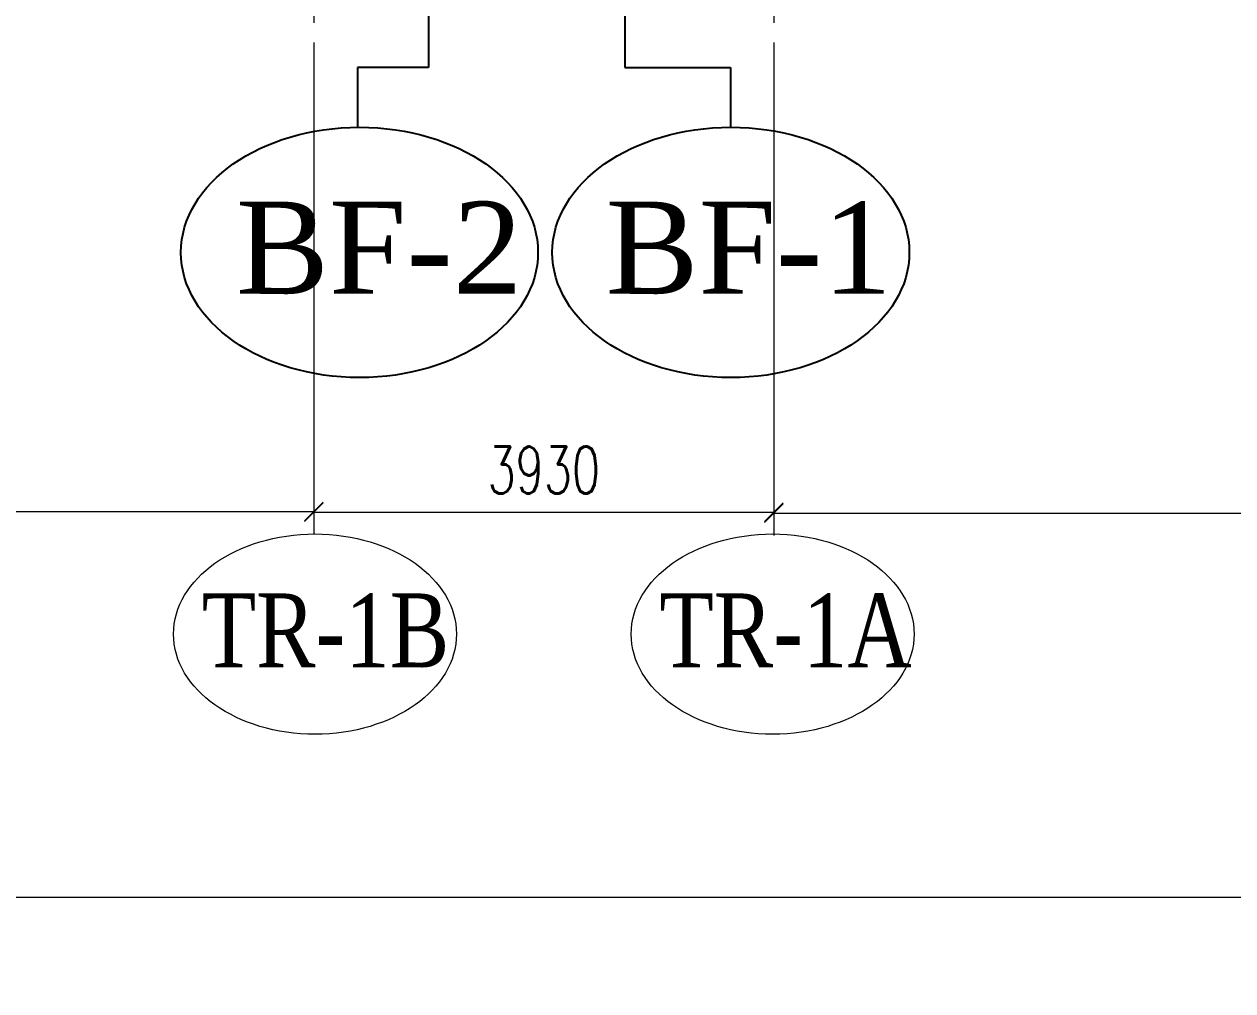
# Model space of a CAD drawing. Header units: millimetres. Extents: x -243837 to -5443, y 40 to 285140.
# Drawn here: x -136709 to -126380, y 67830 to 76088 of the extents above; entities that cross this region are included whole.
import ezdxf

# ---------------------------------------------------------------- set-up
doc = ezdxf.new("R2010")
doc.units = ezdxf.units.MM
doc.linetypes.add('CENTER', pattern=[50.8, 31.75, -6.35, 6.35, -6.35])
doc.linetypes.add('CENTER2', pattern=[1.125, 0.75, -0.125, 0.125, -0.125])
for name, color, linetype, lineweight in [('DIM', 1, 'Continuous', 9), ('R-CENTER', 1, 'CENTER2', 5), ('R-OBJECT', 2, 'Continuous', 20), ('TEXT', 255, 'Continuous', 18)]:
    doc.layers.add(name, color=color, linetype=linetype, lineweight=lineweight)
doc.styles.add('KA', font='romans.shx', dxfattribs={"width": 0.7})
doc.styles.add('TIMES', font='times.ttf')
doc.dimstyles.new('rakesh', dxfattribs={"dimscale": 160, "dimtxt": 2.5, "dimasz": 1, "dimexe": 0.8, "dimexo": 0.8, "dimgap": 1, "dimtad": 1, "dimdec": 0, "dimzin": 0, "dimdsep": 46, "dimtxsty": 'KA', "dimblk": 'OBLIQUE', "dimcen": 1.5, "dimclrd": 1, "dimclre": 1, "dimclrt": 2, "dimadec": 0, "dimazin": 0, "dimtfac": 1, "dimtdec": 0, "dimtmove": 0, "dimatfit": 2, "dimfxl": 0, "dimtolj": 1, "dimtzin": 0, "dimlwd": -1, "dimlwe": -1, "dimarcsym": 1})
doc.dimstyles.new('rakesh$0', dxfattribs={"dimscale": 160, "dimtxt": 2.5, "dimasz": 1, "dimexe": 0.8, "dimexo": 0.8, "dimgap": 1, "dimtad": 1, "dimdec": 0, "dimzin": 0, "dimdsep": 46, "dimtxsty": 'KA', "dimblk": 'OBLIQUE', "dimcen": 1.5, "dimclrd": 1, "dimclre": 1, "dimclrt": 2, "dimadec": 0, "dimazin": 0, "dimtfac": 1, "dimtdec": 0, "dimtmove": 0, "dimatfit": 2, "dimfxl": 1, "dimtolj": 1, "dimtzin": 0, "dimlwd": -1, "dimlwe": -1, "dimarcsym": 1})

# ---------------------------------------------------------------- blocks, each defined once
blk = doc.blocks.new('_Oblique')
at = {"color": 0, "linetype": 'ByBlock', "lineweight": -2}
blk.add_line((-0.5, -0.5), (0.5, 0.5), dxfattribs=at)
blk = doc.blocks.new('*D188')
at = {"layer": 'DEFPOINTS', "color": 0, "ltscale": 10, "transparency": 16777216}
for p in [(-106760, 78766, 169), (-190510, 78267, 182), (-106760, 68629)]:
    blk.add_point(p, dxfattribs=at)
at = {"layer": 'DIM', "color": 1, "ltscale": 10, "transparency": 16777216}
for p, q in [((-106760, 78638), (-106760, 68437)), ((-190510, 78139), (-190510, 68437)), ((-190510, 68629), (-106760, 68629))]:
    blk.add_line(p, q, dxfattribs=at)
at = {"layer": 'DIM', "color": 1, "ltscale": 10, "transparency": 16777216, "xscale": 160, "yscale": 160, "zscale": 160, "rotation": 180}
blk.add_blockref('_Oblique', (-190510, 68629), dxfattribs=at)
at = {"layer": 'DIM', "color": 1, "ltscale": 10, "transparency": 16777216, "xscale": 160, "yscale": 160, "zscale": 160}
blk.add_blockref('_Oblique', (-106760, 68629), dxfattribs=at)
at = {"layer": 'DIM', "color": 2, "ltscale": 10, "transparency": 16777216, "insert": (-150135, 69094), "char_height": 400, "attachment_point": 5, "style": 'KA'}
blk.add_mtext('\\A1;83750 (HORIZONTAL PULLEY CRS.)', dxfattribs=at)
blk = doc.blocks.new('*D244')
at = {"layer": 'DEFPOINTS', "color": 0, "ltscale": 10, "transparency": 16777216}
for p in [(-151806, 76807, 147), (-134233, 76059, 433), (-134233, 71925)]:
    blk.add_point(p, dxfattribs=at)
at = {"layer": 'R-OBJECT', "color": 1, "ltscale": 10, "transparency": 16777216}
for p, q in [((-151806, 76679), (-151806, 71733)), ((-134233, 75931), (-134233, 71733)), ((-151806, 71925), (-134233, 71925))]:
    blk.add_line(p, q, dxfattribs=at)
at = {"layer": 'R-OBJECT', "color": 1, "ltscale": 10, "transparency": 16777216, "xscale": 160, "yscale": 160, "zscale": 160, "rotation": 180}
blk.add_blockref('_Oblique', (-151806, 71925), dxfattribs=at)
at = {"layer": 'R-OBJECT', "color": 1, "ltscale": 10, "transparency": 16777216, "xscale": 160, "yscale": 160, "zscale": 160}
blk.add_blockref('_Oblique', (-134233, 71925), dxfattribs=at)
at = {"layer": 'R-OBJECT', "color": 2, "ltscale": 10, "transparency": 16777216, "insert": (-143019, 72285), "char_height": 400, "attachment_point": 5, "style": 'KA'}
blk.add_mtext('\\A1;17573', dxfattribs=at)
blk = doc.blocks.new('*D245')
at = {"layer": 'DEFPOINTS', "color": 0, "ltscale": 10, "transparency": 16777216}
for p in [(-134233, 76059, 593), (-130303, 76059, -9), (-130303, 71919)]:
    blk.add_point(p, dxfattribs=at)
at = {"layer": 'R-OBJECT', "color": 1, "ltscale": 10, "transparency": 16777216}
for p, q in [((-134233, 75931), (-134233, 71727)), ((-130303, 75931), (-130303, 71727)), ((-134233, 71919), (-130303, 71919))]:
    blk.add_line(p, q, dxfattribs=at)
at = {"layer": 'R-OBJECT', "color": 1, "ltscale": 10, "transparency": 16777216, "xscale": 160, "yscale": 160, "zscale": 160, "rotation": 180}
blk.add_blockref('_Oblique', (-134233, 71919), dxfattribs=at)
at = {"layer": 'R-OBJECT', "color": 1, "ltscale": 10, "transparency": 16777216, "xscale": 160, "yscale": 160, "zscale": 160}
blk.add_blockref('_Oblique', (-130303, 71919), dxfattribs=at)
at = {"layer": 'R-OBJECT', "color": 2, "ltscale": 10, "transparency": 16777216, "insert": (-132268, 72279), "char_height": 400, "attachment_point": 5, "style": 'KA'}
blk.add_mtext('\\A1;3930', dxfattribs=at)
blk = doc.blocks.new('*D246')
at = {"layer": 'DEFPOINTS', "color": 0, "ltscale": 10, "transparency": 16777216}
for p in [(-130303, 76059, -169), (-111510, 75858, 0), (-111510, 71911)]:
    blk.add_point(p, dxfattribs=at)
at = {"layer": 'R-OBJECT', "color": 1, "ltscale": 10, "transparency": 16777216}
for p, q in [((-130303, 75931), (-130303, 71719)), ((-111510, 75730), (-111510, 71719)), ((-130303, 71911), (-111510, 71911))]:
    blk.add_line(p, q, dxfattribs=at)
at = {"layer": 'R-OBJECT', "color": 1, "ltscale": 10, "transparency": 16777216, "xscale": 160, "yscale": 160, "zscale": 160, "rotation": 180}
blk.add_blockref('_Oblique', (-130303, 71911), dxfattribs=at)
at = {"layer": 'R-OBJECT', "color": 1, "ltscale": 10, "transparency": 16777216, "xscale": 160, "yscale": 160, "zscale": 160}
blk.add_blockref('_Oblique', (-111510, 71911), dxfattribs=at)
at = {"layer": 'R-OBJECT', "color": 2, "ltscale": 10, "transparency": 16777216, "insert": (-120906, 72271), "char_height": 400, "attachment_point": 5, "style": 'KA'}
blk.add_mtext('\\A1;18792', dxfattribs=at)

msp = doc.modelspace()

# ---------------------------------------------------------------- linework, layer by layer
at = {"color": 1}
for p, q in [((-133254.45, 77828.03, 629.54), (-133254.45, 75718.65, 629.54)), ((-131576.8, 77828.03, 804.98), (-131576.8, 75718.65, 804.98)), ((-133858.79, 75718.65, 804.98), (-133859.52, 75207.11, 615.33)), ((-133254.45, 75718.65, 804.98), (-133858.79, 75718.65, 804.98)), ((-131576.8, 75718.65, 804.98), (-130673.58, 75718.65, 804.98)), ((-130673.58, 75718.65, 804.98), (-130672.84, 75207.11, 615.33))]:
    msp.add_line(p, q, dxfattribs=at)
for centre in [(-133843.05, 74137.94, 666.61), (-130669.72, 74137.94, 615.33)]:
    msp.add_ellipse(centre, major_axis=(-1525.41, 0), ratio=0.70090954, dxfattribs=at)
at = {"layer": 'DIM', "color": 1}
for centre in [(-134223.27, 70877.26, 306.51), (-130312.47, 70877.26, 306.51)]:
    msp.add_ellipse(centre, major_axis=(-1208.88, 0), ratio=0.7075472, dxfattribs=at)
at = {"layer": 'R-CENTER', "color": 1, "linetype": 'CENTER', "ltscale": 10}
for p, q in [((-134232.61, 81116.52, 433.22), (-134232.61, 76059.12, 433.22)), ((-130302.6, 81116.52, -168.53), (-130302.6, 76059.12, -168.53))]:
    msp.add_line(p, q, dxfattribs=at)

# ---------------------------------------------------------------- texts
at = {"color": 2, "style": 'TIMES'}
for s, p in [('BF-2', (-134897.12, 73784.47, 666.61)), ('BF-1', (-131738.69, 73784.47, 615.33))]:
    msp.add_text(s, height=787.5, dxfattribs=at).set_placement(p)
at = {"layer": 'TEXT', "color": 2, "style": 'TIMES', "width": 0.8}
for s, p in [('TR-1B', (-135190.73, 70594.48, 306.51)), ('TR-1A', (-131279.93, 70594.48, 306.51))]:
    msp.add_text(s, height=630, dxfattribs=at).set_placement(p)

# ---------------------------------------------------------------- dimensions: what is measured, and where the dimension line sits
at = {"layer": 'DIM', "ltscale": 10}
dim = msp.add_linear_dim(base=(-106759.94, 68629.34, -169.38), p1=(-190509.57, 78267.14, 12.32), p2=(-106759.94, 78766.01, 0), text='<> (HORIZONTAL PULLEY CRS.)', dimstyle='rakesh', override={"dimexe": 1.2, "dimfxl": 1.5}, dxfattribs=at)
dim.commit()
dim.dimension.update_dxf_attribs({"geometry": '*D188', "text_midpoint": (-150134.75, 68629.34, -169.38), "dimtype": 160})
at = {"layer": 'R-OBJECT', "ltscale": 10}
for base, p1, p2, picture, middle in [((-134232.61, 71925.01), (-151805.59, 76807.09, 146.73), (-134232.61, 76059.12, 433.22), '*D244', (-143019.1, 72285.01)), ((-130302.6, 71919.07, -159.78), (-134232.61, 76059.12, 433.22), (-130302.6, 76059.12, -168.53), '*D245', (-132267.61, 72279.07, -159.78)), ((-111510.16, 71910.74), (-130302.6, 76059.12, -168.53), (-111510.16, 75857.54, 0), '*D246', (-120906.38, 72270.74))]:
    dim = msp.add_linear_dim(base=base, p1=p1, p2=p2, dimstyle='rakesh$0', override={"dimexe": 1.2, "dimtmove": 1, "dimfxl": 0.18}, dxfattribs=at)
    dim.commit()
    dim.dimension.update_dxf_attribs({"geometry": picture, "text_midpoint": middle})

doc.saveas('drawing.dxf')
